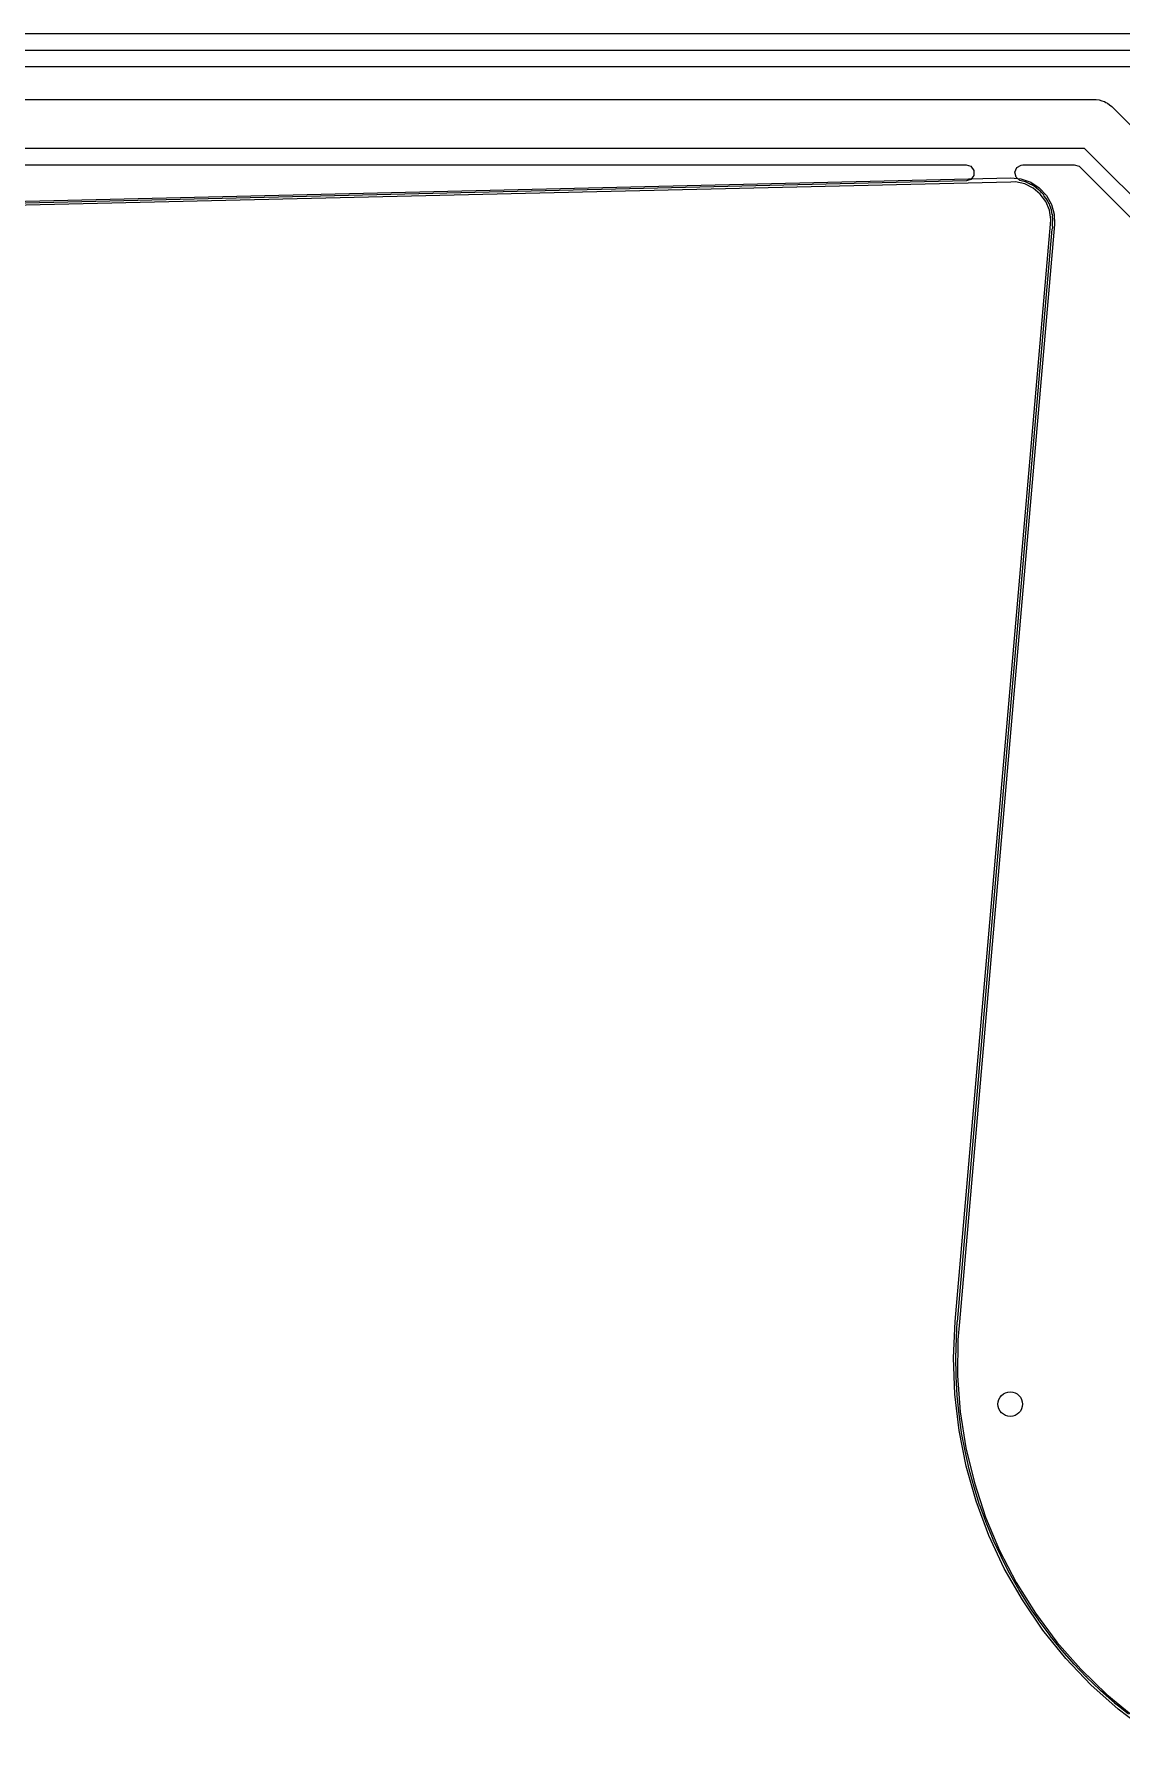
# Model space of a CAD drawing. Extents: x -114 to 114, y -62 to 23.
# Drawn here: x -93.01 to -79.71, y -54.65 to -33.89 of the extents above; entities that cross this region are included whole.
import ezdxf

# ---------------------------------------------------------------- set-up
doc = ezdxf.new("R2010")
doc.units = 0
doc.layers.add('BLACK', color=7, linetype='CONTINUOUS')

msp = doc.modelspace()

# ---------------------------------------------------------------- linework, layer by layer
at = {"layer": 'BLACK', "linetype": 'CONTINUOUS'}
for p, q in [((-69.0097, -33.8863), (-96.1842, -33.8863)), ((-96.3489, -34.0868), (-69.0097, -34.0868)), ((-69.0097, -34.2868), (-96.3489, -34.2868)), ((-98.0284, -34.6868), (-80.0378, -34.6868)), ((-80.0378, -34.6868), (-80.0281, -34.6877)), ((-80.0281, -34.6877), (-80.0239, -34.6872)), ((-80.0239, -34.6872), (-80.0172, -34.6887)), ((-80.0172, -34.6887), (-79.9826, -34.6919)), ((-79.9826, -34.6919), (-79.9503, -34.7045)), ((-79.9503, -34.7045), (-79.9166, -34.7124)), ((-79.9166, -34.7124), (-79.8993, -34.7242)), ((-79.8993, -34.7242), (-79.8798, -34.7318)), ((-79.8798, -34.7318), (-79.8542, -34.7551)), ((-79.8542, -34.7551), (-79.8256, -34.7747)), ((-79.8256, -34.7747), (-78.0125, -36.5878)), ((-80.162, -35.2868), (-98.1526, -35.2868)), ((-78.5247, -36.9242), (-80.162, -35.2868)), ((-98.0882, -35.4873), (-81.6083, -35.4873)), ((-81.6083, -35.4873), (-81.5501, -35.5062)), ((-81.5501, -35.5062), (-81.5141, -35.5557)), ((-80.9891, -35.5217), (-80.9368, -35.49)), ((-80.9368, -35.49), (-80.9141, -35.4873)), ((-80.9141, -35.4873), (-80.2861, -35.4873)), ((-80.2861, -35.4873), (-80.2279, -35.5062)), ((-80.2279, -35.5062), (-80.2161, -35.5163)), ((-108.048, -36.2807), (-81.0637, -35.6481)), ((-81.0625, -35.6981), (-108.047, -36.3306)), ((-81.6059, -35.6853), (-101.337, -36.1478)), ((-81.5501, -35.6664), (-81.6059, -35.6853)), ((-81.5141, -35.6169), (-81.5501, -35.6664)), ((-81.5141, -35.5557), (-81.5141, -35.6169)), ((-81.0637, -35.6481), (-81.0637, -35.6481)), ((-81.0637, -35.6481), (-81.0637, -35.6481)), ((-81.0637, -35.6481), (-80.9385, -35.6602)), ((-81.0052, -35.6967), (-81.0625, -35.6981)), ((-81.0625, -35.6981), (-81.0625, -35.6981)), ((-81.0127, -35.5782), (-80.9891, -35.5217)), ((-80.9987, -35.6377), (-81.0127, -35.5782)), ((-80.8933, -35.7213), (-81.0052, -35.6967)), ((-80.9523, -35.6776), (-80.9987, -35.6377)), ((-80.9375, -35.6838), (-80.9523, -35.6776)), ((-80.9385, -35.6602), (-80.8198, -35.7018)), ((-80.9206, -35.6892), (-80.9375, -35.6838)), ((-80.8848, -35.6971), (-80.9206, -35.6892)), ((-80.8356, -35.7212), (-80.8848, -35.6971)), ((-80.8848, -35.6971), (-80.8848, -35.6971)), ((-80.8848, -35.6971), (-80.8848, -35.6971)), ((-80.8198, -35.7018), (-80.7144, -35.7704)), ((-80.2161, -35.5163), (-78.7542, -36.9783)), ((-80.7904, -35.7719), (-80.8933, -35.7213)), ((-80.8224, -35.7266), (-80.8356, -35.7212)), ((-80.8164, -35.7266), (-80.8224, -35.7266)), ((-80.8119, -35.7303), (-80.8164, -35.7266)), ((-80.7935, -35.7419), (-80.8119, -35.7303)), ((-80.7764, -35.7504), (-80.7935, -35.7419)), ((-80.7025, -35.8454), (-80.7904, -35.7719)), ((-80.7234, -35.7947), (-80.7764, -35.7504)), ((-80.7764, -35.7504), (-80.7764, -35.7504)), ((-80.7764, -35.7504), (-80.7764, -35.7504)), ((-80.7135, -35.802), (-80.7234, -35.7947)), ((-80.7144, -35.7704), (-80.6283, -35.862)), ((-80.7056, -35.8041), (-80.7135, -35.802)), ((-80.7036, -35.807), (-80.7056, -35.8041)), ((-80.6862, -35.8259), (-80.7036, -35.807)), ((-80.6347, -35.9378), (-80.7025, -35.8454)), ((-80.6838, -35.8279), (-80.6862, -35.8259)), ((-80.6819, -35.8304), (-80.6838, -35.8279)), ((-80.6642, -35.8489), (-80.6819, -35.8304)), ((-80.6585, -35.8535), (-80.6642, -35.8489)), ((-80.6532, -35.8695), (-80.6585, -35.8535)), ((-80.6315, -35.8991), (-80.6532, -35.8695)), ((-80.6123, -35.9252), (-80.6315, -35.8991)), ((-80.6283, -35.862), (-80.5665, -35.9715)), ((-80.5907, -36.0436), (-80.6347, -35.9378)), ((-80.605, -35.9428), (-80.6123, -35.9252)), ((-80.6123, -35.9252), (-80.6123, -35.9252)), ((-80.5945, -35.9618), (-80.605, -35.9428)), ((-80.5882, -35.9707), (-80.5945, -35.9618)), ((-80.5732, -36.1569), (-80.5907, -36.0436)), ((-80.587, -35.9861), (-80.5882, -35.9707)), ((-80.566, -36.0367), (-80.587, -35.9861)), ((-80.5665, -35.9715), (-80.5326, -36.0926)), ((-80.5604, -36.0729), (-80.566, -36.0367)), ((-80.5561, -36.0902), (-80.5604, -36.0729)), ((-80.5509, -36.105), (-80.5561, -36.0902)), ((-80.5532, -36.119), (-80.5509, -36.105)), ((-80.5475, -36.156), (-80.5532, -36.119)), ((-80.5326, -36.0926), (-80.5283, -36.2182)), ((-81.7423, -49.6403), (-80.5781, -36.214)), ((-81.7169, -49.6426), (-80.558, -36.2768)), ((-80.5283, -36.2183), (-81.6925, -49.6446)), ((-80.5782, -36.214), (-80.5732, -36.1569)), ((-80.5781, -36.214), (-80.5782, -36.214)), ((-80.558, -36.2768), (-80.5509, -36.26)), ((-80.5528, -36.2232), (-80.5527, -36.2163)), ((-80.5509, -36.26), (-80.5528, -36.2232)), ((-80.5527, -36.2161), (-80.5519, -36.2062)), ((-80.5527, -36.2163), (-80.5527, -36.2161)), ((-80.5527, -36.2161), (-80.5527, -36.2161)), ((-80.5519, -36.2061), (-80.5475, -36.156)), ((-80.5519, -36.2062), (-80.5519, -36.2061)), ((-80.5283, -36.2182), (-80.5283, -36.2183)), ((-81.7629, -50.0856), (-81.7424, -49.6403)), ((-81.7424, -49.6403), (-81.7423, -49.6403)), ((-81.7423, -49.6403), (-81.7423, -49.6403)), ((-81.7371, -50.091), (-81.7259, -49.8353)), ((-81.7259, -49.8353), (-81.7171, -49.6451)), ((-81.7171, -49.6451), (-81.717, -49.6432)), ((-81.717, -49.6432), (-81.7169, -49.6426)), ((-81.7169, -49.6426), (-81.7169, -49.6426)), ((-81.6926, -49.6448), (-81.7116, -49.8648)), ((-81.6925, -49.6446), (-81.6926, -49.6448)), ((-81.7116, -49.8648), (-81.7142, -50.3069)), ((-81.7475, -50.531), (-81.7629, -50.0856)), ((-81.7371, -50.0948), (-81.7371, -50.091)), ((-81.7306, -50.2835), (-81.7371, -50.0948)), ((-81.7295, -50.3141), (-81.7306, -50.2835)), ((-81.7199, -50.5468), (-81.7295, -50.3141)), ((-81.7142, -50.3069), (-81.6811, -50.7477)), ((-81.6962, -50.9738), (-81.7475, -50.531)), ((-81.7196, -50.5503), (-81.7199, -50.5468)), ((-81.6938, -50.7731), (-81.7196, -50.5503)), ((-81.665, -50.9996), (-81.6938, -50.7731)), ((-81.6811, -50.7477), (-81.6126, -51.1844)), ((-81.6094, -51.411), (-81.6962, -50.9738)), ((-81.6645, -51.0029), (-81.665, -50.9996)), ((-81.6204, -51.2248), (-81.6645, -51.0029)), ((-81.5729, -51.4462), (-81.6204, -51.2248)), ((-81.6126, -51.1844), (-81.5091, -51.6142)), ((-81.4877, -51.8398), (-81.6094, -51.411)), ((-81.5721, -51.4493), (-81.5729, -51.4462)), ((-81.5101, -51.6676), (-81.5721, -51.4493)), ((-81.5099, -51.6684), (-81.5101, -51.6676)), ((-81.444, -51.8836), (-81.5099, -51.6684)), ((-81.5091, -51.6142), (-81.3713, -52.0342)), ((-81.3318, -52.2574), (-81.4877, -51.8398)), ((-81.4431, -51.8864), (-81.444, -51.8836)), ((-81.3846, -52.0431), (-81.4431, -51.8864)), ((-81.3635, -52.0996), (-81.3846, -52.0431)), ((-81.3713, -52.0342), (-81.2001, -52.4418)), ((-81.3631, -52.1007), (-81.3635, -52.0996)), ((-81.2969, -52.2653), (-81.3631, -52.1007)), ((-81.1427, -52.661), (-81.3318, -52.2574)), ((-81.2794, -52.3089), (-81.2969, -52.2653)), ((-81.2783, -52.3114), (-81.2794, -52.3089)), ((-81.1817, -52.5178), (-81.2783, -52.3114)), ((-81.2001, -52.4418), (-80.9965, -52.8342)), ((-81.181, -52.5191), (-81.1817, -52.5178)), ((-81.0801, -52.7191), (-81.181, -52.5191)), ((-80.9217, -53.0481), (-81.1427, -52.661)), ((-81.0789, -52.7213), (-81.0801, -52.7191)), ((-80.9658, -52.9194), (-81.0789, -52.7213)), ((-80.9965, -52.8342), (-80.7621, -53.209)), ((-80.965, -52.9208), (-80.9658, -52.9194)), ((-80.8476, -53.1113), (-80.965, -52.9208)), ((-80.6702, -53.4161), (-80.9217, -53.0481)), ((-80.8463, -53.1133), (-80.8476, -53.1113)), ((-80.801, -53.1796), (-80.8463, -53.1133)), ((-80.7294, -53.2844), (-80.801, -53.1796)), ((-80.7621, -53.209), (-80.4981, -53.5636)), ((-80.7176, -53.3017), (-80.7294, -53.2844)), ((-80.7165, -53.3032), (-80.7176, -53.3017)), ((-80.5833, -53.483), (-80.7165, -53.3032)), ((-80.3899, -53.7627), (-80.6702, -53.4161)), ((-80.582, -53.4847), (-80.5833, -53.483)), ((-80.4385, -53.6621), (-80.582, -53.4847)), ((-80.4981, -53.5636), (-80.2065, -53.8958)), ((-80.4371, -53.6637), (-80.4385, -53.6621)), ((-80.2891, -53.8315), (-80.4371, -53.6637)), ((-80.0826, -54.0855), (-80.3899, -53.7627)), ((-80.2879, -53.8329), (-80.2891, -53.8315)), ((-80.1418, -53.9864), (-80.2879, -53.8329)), ((-80.2065, -53.8958), (-79.889, -54.2034)), ((-80.1305, -53.9981), (-80.1418, -53.9864)), ((-80.1289, -53.9998), (-80.1305, -53.9981)), ((-80.0611, -54.0646), (-80.1289, -53.9998)), ((-79.7502, -54.3825), (-80.0826, -54.0855)), ((-79.9671, -54.1544), (-80.0611, -54.0646)), ((-79.9659, -54.1556), (-79.9671, -54.1544)), ((-79.7958, -54.3075), (-79.9659, -54.1556)), ((-79.889, -54.2034), (-79.5478, -54.4844)), ((-79.7939, -54.3092), (-79.7958, -54.3075)), ((-79.7456, -54.3481), (-79.7939, -54.3092)), ((-79.3949, -54.6518), (-79.7502, -54.3825)), ((-79.6246, -54.4454), (-79.7456, -54.3481))]:
    msp.add_line(p, q, dxfattribs=at)
at = {"layer": 'BLACK'}
msp.add_circle((-81.0697, -50.6519), 0.15, dxfattribs=at)

doc.saveas('drawing.dxf')
